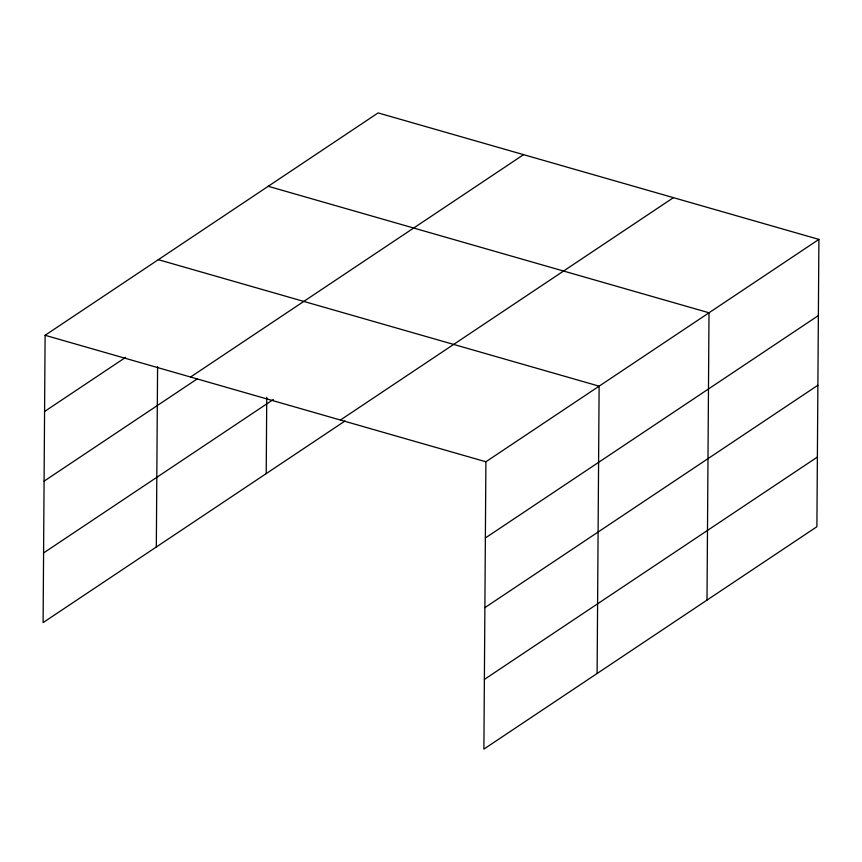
<?xml version="1.0" encoding="UTF-8"?>
<svg xmlns="http://www.w3.org/2000/svg" width="862" height="862" viewBox="0 0 862 862"><rect width="100%" height="100%" fill="white"/><g stroke="black" fill="none" stroke-linecap="round" stroke-linejoin="round"><path stroke-width="1.29" d="M818.9 239.399L485.899 461.773L483.894 749.089L816.896 526.714L818.9 239.399L378.106 112.911L45.104 335.286L43.1 622.601L345.026 420.979M156.324 546.993L157.584 366.695M266.218 473.615L266.746 397.296M597.107 673.481L599.122 386.165L158.328 259.677M707.002 600.092L709.006 312.777L268.222 186.289M44.576 411.486L125.604 357.374M190.567 377.028L523.568 154.654M44.091 481.158L197.269 378.86M43.585 552.941L273.362 399.494M340.436 420.031L673.437 197.657M485.36 537.974L818.372 315.589M484.875 607.645L817.876 385.26M484.379 679.418L817.381 457.043M45.104 335.286L485.899 461.773"/></g></svg>
